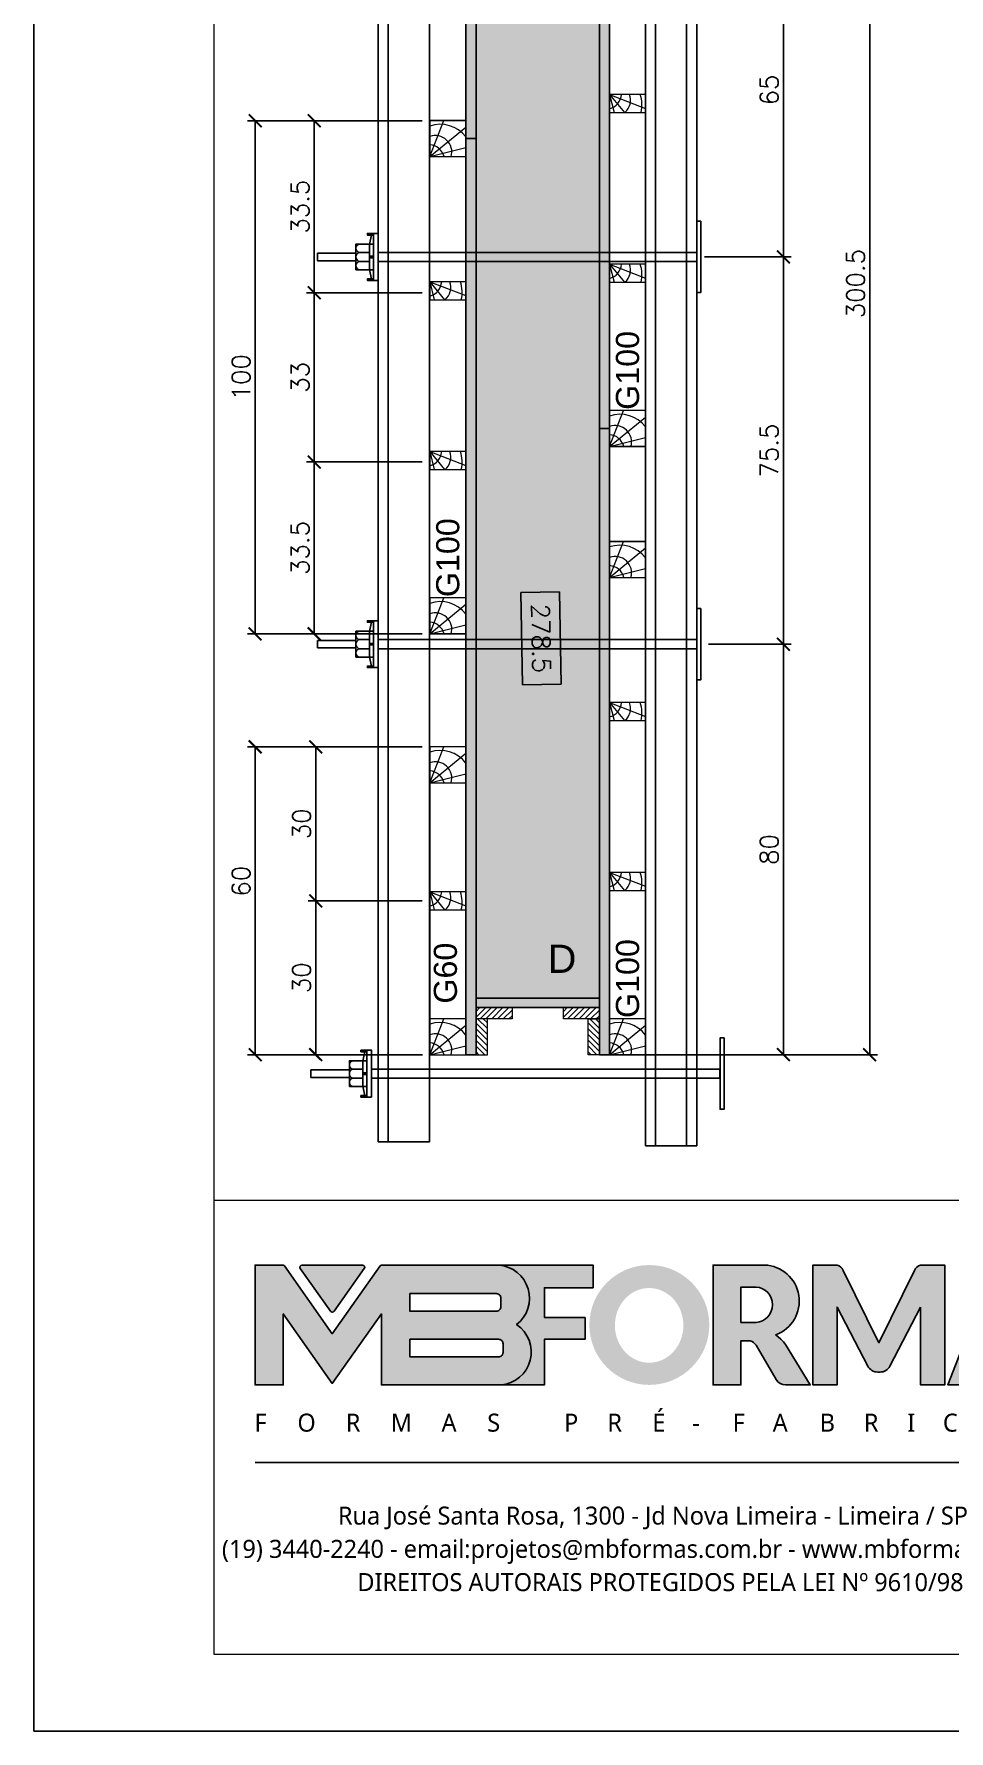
# Model space of a CAD drawing. Extents: x -23436 to 4767, y -3862 to 10024.
# Drawn here: x -19091 to -18735, y 1782 to 2444 of the extents above; entities that cross this region are included whole.
import ezdxf
from ezdxf.enums import TextEntityAlignment as Align

# ---------------------------------------------------------------- set-up
doc = ezdxf.new("R2010")
doc.units = 0
doc.header["$PDMODE"] = 2
doc.header["$PDSIZE"] = 10
doc.linetypes.add('CABLIN', pattern=[0.35, 0.25, -0.1])
doc.linetypes.add('HIDDEN', pattern=[9.525, 6.35, -3.175])
doc.layers.get('0').update_dxf_attribs({"lineweight": 13})
doc.layers.get('Defpoints').update_dxf_attribs({"lineweight": 13})
for name, color, linetype in [('Barra de Ancoragem', 20, 'Continuous'), ('CHAPA', 1, 'Continuous'), ('Concreto', 250, 'HIDDEN'), ('Cota', 4, 'Continuous'), ('Cota Seção (2x)', 4, 'Continuous'), ('Hachura', 252, 'CABLIN'), ('MB Logo', 254, 'Continuous'), ('MEIO_PONT', 93, 'Continuous'), ('Painéis', 30, 'Continuous'), ('Perfil Metálico', 224, 'Continuous'), ('TEXTO_GERAL', 7, 'Continuous')]:
    doc.layers.add(name, color=color, linetype=linetype)
for name, color, linetype, lineweight in [('FOLHA MB', 7, 'Continuous', 13), ('Madeira', 100, 'Continuous', 13), ('sarrafo', 93, 'Continuous', 13), ('Texto Seção', 7, 'Continuous', 15)]:
    doc.layers.add(name, color=color, linetype=linetype, lineweight=lineweight)
doc.layers.add('Laje_Perimetro', color=7, linetype='Continuous', plot=False)
doc.styles.add('ARIAL', font='arial.ttf', dxfattribs={"oblique": 15, "height": 25})
doc.styles.add('MtXpl_Lucida_Sans_Un', font='l_10646.ttf')
doc.styles.add('ROMANS', font='romans.shx')
doc.styles.add('SANSSERIF', font='sas_____.pfb')
doc.dimstyles.new('COTA SECAO', dxfattribs={"dimtxt": 7, "dimasz": 5, "dimexe": 3, "dimexo": 3, "dimgap": 2, "dimtad": 3, "dimdec": 1, "dimlfac": 0.5, "dimzin": 12, "dimdsep": 46, "dimtxsty": 'ROMANS', "dimblk": 'ARCHTICK', "dimcen": 0, "dimclrd": 4, "dimclre": 4, "dimclrt": 1, "dimadec": 1, "dimazin": 3, "dimtfac": 1, "dimtdec": 1, "dimtmove": 0, "dimatfit": 3, "dimldrblk": 'OBLIQUE', "dimfxl": 0, "dimtolj": 1, "dimtzin": 12, "dimarcsym": 0})
doc.dimstyles.new('SECÇÃO 2', dxfattribs={"dimtxt": 7, "dimasz": 6, "dimexe": 0.18, "dimexo": 2, "dimgap": -4, "dimtad": 3, "dimdec": 1, "dimlfac": 0.5, "dimzin": 12, "dimdsep": 46, "dimtxsty": 'ROMANS', "dimblk": 'ARCHTICK', "dimcen": 0.09, "dimse1": 1, "dimse2": 1, "dimsd1": 1, "dimsd2": 1, "dimclrd": 180, "dimclre": 5, "dimclrt": 1, "dimadec": 0, "dimazin": 3, "dimtfac": 1, "dimtdec": 1, "dimtofl": 0, "dimtmove": 0, "dimatfit": 3, "dimldrblk": 'ARCHTICK', "dimfxl": 0, "dimtolj": 1, "dimtzin": 0, "dimarcsym": 0})

# ---------------------------------------------------------------- blocks, each defined once
blk = doc.blocks.new('MB-NOVO')
at = {"layer": 'MB Logo', "linetype": 'Continuous'}
h = blk.add_hatch(color=256, dxfattribs=at)
h.dxf.hatch_style = 1
h.set_gradient(color1=(242, 132, 69), color2=(247, 180, 141), rotation=90, tint=1)
h.paths.add_polyline_path([(-18529.58, 10980.84), (-18475.71, 10980.84, 0.706757), (-18468.67, 11008.01, 0.681802), (-18476.71, 11034.89), (-18529.36, 11034.89, 0.243712), (-18530.18, 11034.46), (-18551.72, 11003.93), (-18573.27, 11034.46, 0.243712), (-18574.09, 11034.89), (-18586.52, 11034.89), (-18586.52, 10980.84), (-18573.87, 10980.84), (-18573.87, 11012.87), (-18551.72, 10981.49), (-18529.58, 11012.87)])
h.paths.add_polyline_path([(-18516.75, 11014.08), (-18516.75, 11021.99), (-18477.79, 11021.99, -0.414214), (-18475.79, 11019.99), (-18475.79, 11016.08, -0.414214), (-18477.79, 11014.08)], flags=16)
h.paths.add_polyline_path([(-18516.75, 11001.39), (-18476.79, 11001.39, -0.414214), (-18474.79, 10999.39), (-18474.79, 10995.48, -0.414214), (-18476.79, 10993.48), (-18516.75, 10993.48)], flags=16)
at = {"layer": 'MB Logo', "true_color": 0x262626}
h = blk.add_hatch(color=250, dxfattribs=at)
h.dxf.hatch_style = 1
h.paths.add_polyline_path([(-18537.31, 11033.31, 0.60809), (-18538.12, 11034.89), (-18565.32, 11034.89, 0.60809), (-18566.14, 11033.31), (-18552.54, 11014.04, 0.518202), (-18550.91, 11014.04)])
h = blk.add_hatch(color=250, dxfattribs=at)
h.dxf.hatch_style = 1
h.paths.add_polyline_path([(-18456.17, 11011.29), (-18456.17, 11024.65), (-18434.21, 11024.65), (-18434.21, 11034.89), (-18476.71, 11034.89, -0.681802), (-18468.67, 11008.01, -0.706757), (-18475.71, 10980.84), (-18456.17, 10980.84), (-18456.17, 11001.45), (-18437.83, 11001.45), (-18437.83, 11011.29)])
h = blk.add_hatch(color=250, dxfattribs=at)
h.dxf.hatch_style = 1
h.paths.add_polyline_path([(-18435.91, 11007.86, 1), (-18381.87, 11007.86, 1)])
edge = h.paths.add_edge_path(flags=16)
edge.add_ellipse((-18408.97, 11007.68), major_axis=(0, 16.84), ratio=0.916255, start_angle=0, end_angle=360)
h = blk.add_hatch(color=250, dxfattribs=at)
h.dxf.hatch_style = 1
h.paths.add_polyline_path([(-18356.97, 11034.89), (-18380.17, 11034.89), (-18380.17, 10980.84), (-18367.64, 10980.84), (-18367.64, 11000.71), (-18363.41, 11000.71, -0.195765), (-18360.9, 10998.88), (-18351.79, 10983.24, 0.261385), (-18347.52, 10980.84), (-18336.38, 10980.84), (-18347.47, 10999, 0.082429), (-18349.61, 11001.48), (-18351.9, 11003.39, 0.81838)])
h.paths.add_polyline_path([(-18360.76, 11009), (-18367.64, 11009), (-18367.64, 11024.98), (-18360.76, 11024.98, -0.92578)], flags=16)
h = blk.add_hatch(color=250, dxfattribs=at)
h.dxf.hatch_style = 1
h.paths.add_polyline_path([(-18286.65, 11015.9), (-18286.65, 10980.84), (-18275.77, 10980.84), (-18275.77, 11034.89), (-18286.65, 11034.89, 0.216647), (-18289.44, 11032.44), (-18305.46, 10999.84), (-18321.61, 11032.7, 0.199908), (-18324.27, 11034.89), (-18335.15, 11034.89), (-18335.15, 10980.84), (-18324.27, 10980.84), (-18324.27, 11015.9), (-18310.42, 10989.3, 0.279644), (-18305.98, 10986.61, 0.340986), (-18300.5, 10989.3)])
h = blk.add_hatch(color=250, dxfattribs=at)
h.dxf.hatch_style = 1
h.paths.add_polyline_path([(-18274.36, 10980.84), (-18264.98, 10980.84, 0.322517), (-18260.24, 10984.26), (-18257.32, 10993), (-18237.21, 10993), (-18234.29, 10984.26, 0.322517), (-18229.55, 10980.84), (-18220.26, 10980.84), (-18241.25, 11034.89), (-18253.37, 11034.89)])
h.paths.add_polyline_path([(-18254.42, 11001.64), (-18247.26, 11023.04), (-18240.11, 11001.64)], flags=16)
h = blk.add_hatch(color=250, dxfattribs=at)
h.dxf.hatch_style = 1
h.paths.add_polyline_path([(-18206.02, 11024.02, -0.247671), (-18196.88, 11024.32), (-18193.53, 11022.53, 0.40799), (-18188.16, 11024.11), (-18185.37, 11029.08, 0.392837), (-18216.16, 11028.69, 0.467779), (-18213.26, 11006.32, 0.077523), (-18201.17, 11002.12, -0.214206), (-18196.11, 10997.94, -0.284295), (-18198.17, 10991.44, -0.26924), (-18208.78, 10991.57), (-18212.21, 10993.65, 0.407727), (-18219.02, 10992.06), (-18221.79, 10987.71, 0.296878), (-18193.23, 10983.12, 0.272251), (-18184.86, 10995.28), (-18184.65, 10997.88, 0.348906), (-18193.71, 11011.21), (-18200.42, 11013.47, -0.045018), (-18205.76, 11015.68, -0.618284)])
at = {"layer": 'MB Logo', "linetype": 'Continuous'}
blk.add_line((-18586.52, 10945.86), (-18184.78, 10945.86), dxfattribs=at)
at = {"layer": 'MB Logo', "color": 23, "linetype": 'Continuous', "true_color": 0xf28445}
for points in [[(-18573.27, 11034.46, 0.243712), (-18574.09, 11034.89), (-18586.52, 11034.89), (-18586.52, 10980.84), (-18573.87, 10980.84), (-18573.87, 11012.87), (-18551.72, 10981.49), (-18529.58, 11012.87), (-18529.58, 10980.84), (-18475.71, 10980.84, 0.706757), (-18468.67, 11008.01, 0.681802), (-18476.71, 11034.89), (-18529.36, 11034.89, 0.243712), (-18530.18, 11034.46), (-18551.72, 11003.93)], [(-18516.75, 11021.99), (-18477.79, 11021.99, -0.414214), (-18475.79, 11019.99), (-18475.79, 11016.08, -0.414214), (-18477.79, 11014.08), (-18516.75, 11014.08)], [(-18516.75, 11001.39), (-18476.79, 11001.39, -0.414214), (-18474.79, 10999.39), (-18474.79, 10995.48, -0.414214), (-18476.79, 10993.48), (-18516.75, 10993.48)]]:
    blk.add_lwpolyline(points, format="xyb", close=True, dxfattribs=at)
at = {"layer": 'MB Logo', "color": 250, "true_color": 0x262626}
for points in [[(-18537.31, 11033.31, 0.60809), (-18538.12, 11034.89), (-18565.32, 11034.89, 0.60809), (-18566.14, 11033.31), (-18552.54, 11014.04, 0.518202), (-18550.91, 11014.04)], [(-18437.83, 11011.29), (-18456.17, 11011.29), (-18456.17, 11024.65), (-18434.21, 11024.65), (-18434.21, 11034.89), (-18476.71, 11034.89, -0.681802), (-18468.67, 11008.01, -0.706757), (-18475.71, 10980.84), (-18456.17, 10980.84), (-18456.17, 11001.45), (-18437.83, 11001.45)], [(-18347.52, 10980.84), (-18336.38, 10980.84), (-18347.47, 10999, 0.082429), (-18349.61, 11001.48), (-18351.9, 11003.39, 0.81838), (-18356.97, 11034.89), (-18380.17, 11034.89), (-18380.17, 10980.84), (-18367.64, 10980.84), (-18367.64, 11000.71), (-18363.41, 11000.71, -0.209789), (-18360.79, 10998.69), (-18351.79, 10983.24, 0.261385)], [(-18286.65, 11015.9), (-18286.65, 10980.84), (-18275.77, 10980.84), (-18275.77, 11034.89), (-18286.65, 11034.89, 0.216647), (-18289.44, 11032.44), (-18305.46, 10999.84), (-18321.48, 11032.44, 0.216647), (-18324.27, 11034.89), (-18335.15, 11034.89), (-18335.15, 10980.84), (-18324.27, 10980.84), (-18324.27, 11015.9), (-18310.42, 10989.3, 0.279644), (-18305.98, 10986.61), (-18304.93, 10986.61, 0.279644), (-18300.5, 10989.3)], [(-18264.98, 10980.84, 0.322517), (-18260.24, 10984.26), (-18257.32, 10993), (-18237.21, 10993), (-18234.29, 10984.26, 0.322517), (-18229.55, 10980.84), (-18220.26, 10980.84), (-18241.25, 11034.89), (-18253.37, 11034.89), (-18274.36, 10980.84)], [(-18206.24, 11015.94, -0.549626), (-18206.37, 11023.82, -0.258723), (-18196.88, 11024.32), (-18193.53, 11022.53, 0.40799), (-18188.16, 11024.11), (-18185.37, 11029.08, 0.392837), (-18216.16, 11028.69, 0.467779), (-18213.26, 11006.32, 0.077523), (-18201.17, 11002.12, -0.203897), (-18196.26, 10998.22), (-18196.08, 10997.79, -0.267611), (-18197.99, 10991.6), (-18198.45, 10991.29, -0.261145), (-18208.78, 10991.57), (-18212.21, 10993.65, 0.407727), (-18219.02, 10992.06), (-18221.79, 10987.71, 0.296878), (-18193.23, 10983.12, 0.265963), (-18184.89, 10994.94), (-18184.67, 10997.65, 0.340466), (-18193.12, 11011.01), (-18200.42, 11013.47, -0.049298)], [(-18367.64, 11009), (-18360.76, 11009, 0.92578), (-18360.76, 11024.98), (-18367.64, 11024.98)]]:
    blk.add_lwpolyline(points, format="xyb", close=True, dxfattribs=at)
blk.add_lwpolyline([(-18247.26, 11023.04), (-18254.42, 11001.64), (-18240.11, 11001.64)], close=True, dxfattribs=at)
at = {"layer": 'MB Logo', "color": 250, "true_color": 0x262626, "style": 'MtXpl_Lucida_Sans_Un'}
for s, height, p in [('F', 8.12, (-18586.78, 10959.76)), ('O', 8.12, (-18567.45, 10959.76)), ('R', 8.12, (-18545.63, 10959.76)), ('M', 8.12, (-18525.4, 10959.76)), ('A', 8.12, (-18502.51, 10959.76)), ('S', 8.12, (-18481.92, 10959.76)), ('P', 8.12, (-18447.27, 10959.76)), ('R', 8.12, (-18427.76, 10959.76)), ('É', 8.12, (-18407.52, 10959.76)), ('F', 8.12, (-18371.38, 10959.76)), ('A', 8.12, (-18353.29, 10959.76)), ('B', 8.12, (-18332.1, 10959.76)), ('R', 8.12, (-18312.21, 10959.76)), ('I', 8.12, (-18292.68, 10959.76)), ('C', 8.12, (-18276.61, 10959.76)), ('A', 8.12, (-18256.26, 10959.76)), ('D', 8.12, (-18235.54, 10959.76)), ('A', 8.12, (-18214.57, 10959.76)), ('S', 8.12, (-18193.6, 10959.76)), ('-', 8.12, (-18389.56, 10959.76)), ('DIREITOS AUTORAIS PROTEGIDOS PELA LEI Nº 9610/98', 8.1225, (-18540.43, 10887.84))]:
    blk.add_text(s, height=height, dxfattribs=at).set_placement(p)
at = {"layer": 'MB Logo', "style": 'MtXpl_Lucida_Sans_Un'}
for s, p in [('Rua José Santa Rosa, 1300 - Jd Nova Limeira - Limeira / SP', (-18549.2, 10917.84)), ('(19) 3440-2240 - email:projetos@mbformas.com.br - www.mbformas.com.br', (-18601.47, 10902.84))]:
    blk.add_text(s, height=8.1225, dxfattribs=at).set_placement(p)
blk = doc.blocks.new('A$C169d8357')
at = {"layer": 'FOLHA MB', "color": 1}
blk.add_line((1109.82, 356.72), (70, 356.72), dxfattribs=at)
for points in [[(0, 1199.94), (0, 149.94), (1485.02, 149.94), (1485.02, 1199.94)], [(70, 1169.94), (70, 179.94), (1455.02, 179.94), (1455.02, 1169.94)]]:
    blk.add_lwpolyline(points, close=True, dxfattribs=at)
at = {"layer": 'MB Logo', "xscale": 0.8642040370897565, "yscale": 0.8642040370897565, "zscale": 0.8642040370897565}
blk.add_blockref('MB-NOVO', (16148.65, -9204.85), dxfattribs=at)
blk = doc.blocks.new('ERTYERTYUYTURTYUTRYU')
at = {"layer": 'Barra de Ancoragem'}
for p, q in [((8963.33, 10873.8), (8963.33, 10855.54)), ((8964.88, 10869.68), (8964.1, 10873.21)), ((8964.88, 10859.66), (8964.1, 10856.13)), ((8985.14, 10863.2), (8985.14, 10866.14))]:
    blk.add_line(p, q, dxfattribs=at)
at = {"layer": 'Barra de Ancoragem', "flags": 128}
for points in [[(8961.54, 10855.54), (8961.54, 10873.8), (8963.33, 10873.8), (8963.33, 10855.54)], [(8963.33, 10873.8), (8965.7, 10873.8), (8965.7, 10873.21), (8963.33, 10873.21)], [(8963.33, 10869.68), (8964.88, 10869.68), (8964.88, 10859.66), (8963.33, 10859.66)], [(8963.33, 10856.13), (8965.7, 10856.13), (8965.7, 10855.54), (8963.33, 10855.54)]]:
    blk.add_lwpolyline(points, close=True, dxfattribs=at)
for points in [[(8964.88, 10859.66), (8970.14, 10859.66), (8970.14, 10869.68), (8964.88, 10869.68)], [(8964.88, 10864.37), (8963.33, 10864.37), (8963.33, 10864.96), (8964.88, 10864.96), (8964.88, 10864.37), (8964.88, 10864.96)], [(8985.14, 10863.2), (8970.14, 10863.2), (8970.14, 10866.14), (8985.14, 10866.14)]]:
    blk.add_lwpolyline(points, dxfattribs=at)
for points in [[(8964.88, 10866.44), (8968.96, 10866.44, 0.729796), (8968.96, 10869.68, 0.729796)], [(8964.88, 10862.9), (8968.96, 10862.9, 0.666667), (8968.96, 10866.44, 0.666667)]]:
    blk.add_lwpolyline(points, format="xyb", dxfattribs=at)
at = {"layer": 'Barra de Ancoragem'}
blk.add_arc((8968.44, 10861.28), 1.7, 287.75636, 72.24364, dxfattribs=at)
blk = doc.blocks.new('*D4109')
at = {"layer": 'Cota Seção (2x)', "color": 180, "lineweight": -2, "transparency": 16777216}
for p, q in [((-18886.76, 2226.22), (-18901.76, 2225.96)), ((-18901.76, 2225.96), (-18901.13, 2189.97)), ((-18886.14, 2190.23), (-18886.76, 2226.22)), ((-18901.13, 2189.97), (-18886.14, 2190.23))]:
    blk.add_line(p, q, dxfattribs=at)
at = {"layer": 'Defpoints', "color": 0, "transparency": 16777216}
for p in [(-18912.72, 2624.1), (-18871.25, 2624.82), (-18871.25, 2067.8)]:
    blk.add_point(p, dxfattribs=at)
at = {"layer": 'Cota Seção (2x)', "color": 1, "transparency": 16777216, "insert": (-18893.95, 2208.09), "char_height": 7, "attachment_point": 5, "rotation": 271.00154, "style": 'ROMANS'}
blk.add_mtext('\\A1;278.5', dxfattribs=at)
blk = doc.blocks.new('_ArchTick')
at = {"color": 0, "linetype": 'ByBlock', "const_width": 0.15}
blk.add_lwpolyline([(-0.5, -0.5), (0.5, 0.5)], dxfattribs=at)
blk = doc.blocks.new('*D4111')
at = {"layer": 'Cota', "color": 4, "lineweight": -2, "transparency": 16777216}
for p, q in [((-18864.25, 2646.82), (-18762.97, 2646.82)), ((-18765.97, 2045.8), (-18765.97, 2646.82)), ((-18864.25, 2045.8), (-18762.97, 2045.8))]:
    blk.add_line(p, q, dxfattribs=at)
at = {"layer": 'Defpoints', "color": 0, "transparency": 16777216}
for p in [(-18867.25, 2646.82), (-18765.97, 2646.82), (-18867.25, 2045.8)]:
    blk.add_point(p, dxfattribs=at)
at = {"layer": 'Cota', "color": 4, "lineweight": -2, "transparency": 16777216, "xscale": 5, "yscale": 5, "zscale": 5}
for p, rotation in [((-18765.97, 2646.82), 90), ((-18765.97, 2045.8), 270)]:
    blk.add_blockref('_ArchTick', p, dxfattribs=dict(at, rotation=rotation))
at = {"layer": 'Cota', "color": 1, "transparency": 16777216, "insert": (-18771.47, 2346.31), "char_height": 7, "attachment_point": 5, "rotation": 90, "style": 'ROMANS'}
blk.add_mtext('\\A1;300.5', dxfattribs=at)
blk = doc.blocks.new('_OBLIQUE')
at = {"color": 0, "linetype": 'ByBlock', "lineweight": -2}
for p, q in [((0, 0), (-1, 0)), ((-0.5, -0.5), (0.5, 0.5))]:
    blk.add_line(p, q, dxfattribs=at)
blk = doc.blocks.new('PONTALETE')
at = {"layer": 'Madeira'}
for q in [(2.71, 7), (7, 5.76), (7, 1.74)]:
    blk.add_line((0, 0), q, dxfattribs=at)
blk.add_lwpolyline([(0, 0), (7, 0), (7, 7), (0, 7)], close=True, dxfattribs=at)
for centre, radius, start, end in [((2.04, 0.06), 6.23, 37.2818, 109.0913), ((1.09, 0.9), 3.19, 343.603, 109.9847), ((-0.21, -0.78), 3.09, 14.6322, 86.0383)]:
    blk.add_arc(centre, radius, start, end, dxfattribs=at)
blk = doc.blocks.new('MEIO PONTALETE')
at = {"layer": 'Madeira'}
for q in [(2.71, 7), (3.5, 2.88), (3.5, 0.87)]:
    blk.add_line((0, 0), q, dxfattribs=at)
blk.add_lwpolyline([(0, 0), (3.5, 0), (3.5, 7), (0, 7)], close=True, dxfattribs=at)
for centre, radius, start, end in [((2.04, 0.06), 6.23, 76.4499, 109.0913), ((1.09, 0.9), 3.19, 40.9063, 109.9847), ((-0.21, -0.78), 3.09, 14.6322, 86.0383)]:
    blk.add_arc(centre, radius, start, end, dxfattribs=at)
blk = doc.blocks.new('*D4112')
at = {"layer": 'Cota', "color": 4, "lineweight": -2, "transparency": 16777216}
for p, q in [((-18940.25, 2165.8), (-19008.26, 2165.8)), ((-19005.26, 2165.8), (-19005.26, 2045.8)), ((-18940.25, 2045.8), (-19008.26, 2045.8))]:
    blk.add_line(p, q, dxfattribs=at)
at = {"layer": 'Defpoints', "color": 0, "transparency": 16777216}
for p in [(-18937.25, 2165.8), (-19005.26, 2045.8), (-18937.25, 2045.8)]:
    blk.add_point(p, dxfattribs=at)
at = {"layer": 'Cota', "color": 4, "lineweight": -2, "transparency": 16777216, "xscale": 5, "yscale": 5, "zscale": 5}
for p, rotation in [((-19005.26, 2165.8), 90), ((-19005.26, 2045.8), 270)]:
    blk.add_blockref('_ArchTick', p, dxfattribs=dict(at, rotation=rotation))
at = {"layer": 'Cota', "color": 1, "transparency": 16777216, "insert": (-19010.76, 2113.45), "char_height": 7, "attachment_point": 5, "rotation": 90, "style": 'ROMANS'}
blk.add_mtext('\\A1;60', dxfattribs=at)
blk = doc.blocks.new('*D4113')
at = {"layer": 'Cota', "color": 4, "lineweight": -2, "transparency": 16777216}
for p, q in [((-18940.25, 2165.8), (-18984.68, 2165.8)), ((-18981.68, 2165.8), (-18981.68, 2105.8)), ((-18940.25, 2105.8), (-18984.68, 2105.8))]:
    blk.add_line(p, q, dxfattribs=at)
at = {"layer": 'Defpoints', "color": 0, "transparency": 16777216}
for p in [(-18937.25, 2165.8), (-18981.68, 2105.8), (-18937.25, 2105.8)]:
    blk.add_point(p, dxfattribs=at)
at = {"layer": 'Cota', "color": 4, "lineweight": -2, "transparency": 16777216, "xscale": 5, "yscale": 5, "zscale": 5}
for p, rotation in [((-18981.68, 2165.8), 90), ((-18981.68, 2105.8), 270)]:
    blk.add_blockref('_ArchTick', p, dxfattribs=dict(at, rotation=rotation))
at = {"layer": 'Cota', "color": 1, "transparency": 16777216, "insert": (-18987.18, 2135.8), "char_height": 7, "attachment_point": 5, "rotation": 90, "style": 'ROMANS'}
blk.add_mtext('\\A1;30', dxfattribs=at)
blk = doc.blocks.new('*D4114')
at = {"layer": 'Cota', "color": 4, "lineweight": -2, "transparency": 16777216}
for p, q in [((-18940.25, 2105.8), (-18984.68, 2105.8)), ((-18981.68, 2045.83), (-18981.68, 2105.8)), ((-18940.13, 2045.83), (-18984.68, 2045.83))]:
    blk.add_line(p, q, dxfattribs=at)
at = {"layer": 'Defpoints', "color": 0, "transparency": 16777216}
for p in [(-18981.68, 2105.8), (-18937.25, 2105.8), (-18937.13, 2045.83)]:
    blk.add_point(p, dxfattribs=at)
at = {"layer": 'Cota', "color": 4, "lineweight": -2, "transparency": 16777216, "xscale": 5, "yscale": 5, "zscale": 5}
for p, rotation in [((-18981.68, 2105.8), 90), ((-18981.68, 2045.83), 270)]:
    blk.add_blockref('_ArchTick', p, dxfattribs=dict(at, rotation=rotation))
at = {"layer": 'Cota', "color": 1, "transparency": 16777216, "insert": (-18987.18, 2075.82), "char_height": 7, "attachment_point": 5, "rotation": 90, "style": 'ROMANS'}
blk.add_mtext('\\A1;30', dxfattribs=at)
blk = doc.blocks.new('*D4693')
at = {"layer": 'Cota Seção (2x)', "color": 4, "lineweight": -2, "transparency": 16777216}
for p, q in [((-18940.26, 2276.82), (-18985.27, 2276.82)), ((-18982.27, 2209.82), (-18982.27, 2276.82)), ((-18940.29, 2209.82), (-18985.27, 2209.82))]:
    blk.add_line(p, q, dxfattribs=at)
at = {"layer": 'Defpoints', "color": 0, "transparency": 16777216}
for p in [(-18982.27, 2276.82), (-18937.26, 2276.82), (-18937.29, 2209.82)]:
    blk.add_point(p, dxfattribs=at)
at = {"layer": 'Cota Seção (2x)', "color": 4, "lineweight": -2, "transparency": 16777216, "xscale": 5, "yscale": 5, "zscale": 5}
for p, rotation in [((-18982.27, 2276.82), 90), ((-18982.27, 2209.82), 270)]:
    blk.add_blockref('_ArchTick', p, dxfattribs=dict(at, rotation=rotation))
at = {"layer": 'Cota Seção (2x)', "color": 1, "transparency": 16777216, "insert": (-18987.77, 2243.32), "char_height": 7, "attachment_point": 5, "rotation": 90, "style": 'ROMANS'}
blk.add_mtext('\\A1;33.5', dxfattribs=at)
blk = doc.blocks.new('*D4694')
at = {"layer": 'Cota Seção (2x)', "color": 4, "lineweight": -2, "transparency": 16777216}
for p, q in [((-18940.29, 2409.82), (-18985.27, 2409.82)), ((-18982.27, 2409.82), (-18982.27, 2342.78)), ((-18940.28, 2342.78), (-18985.27, 2342.78))]:
    blk.add_line(p, q, dxfattribs=at)
at = {"layer": 'Defpoints', "color": 0, "transparency": 16777216}
for p in [(-18937.29, 2409.82), (-18982.27, 2342.78), (-18937.28, 2342.78)]:
    blk.add_point(p, dxfattribs=at)
at = {"layer": 'Cota Seção (2x)', "color": 4, "lineweight": -2, "transparency": 16777216, "xscale": 5, "yscale": 5, "zscale": 5}
for p, rotation in [((-18982.27, 2409.82), 90), ((-18982.27, 2342.78), 270)]:
    blk.add_blockref('_ArchTick', p, dxfattribs=dict(at, rotation=rotation))
at = {"layer": 'Cota Seção (2x)', "color": 1, "transparency": 16777216, "insert": (-18987.77, 2376.3), "char_height": 7, "attachment_point": 5, "rotation": 90, "style": 'ROMANS'}
blk.add_mtext('\\A1;33.5', dxfattribs=at)
blk = doc.blocks.new('*D4695')
at = {"layer": 'Cota Seção (2x)', "color": 4, "lineweight": -2, "transparency": 16777216}
for p, q in [((-18940.28, 2342.78), (-18985.27, 2342.78)), ((-18982.27, 2276.82), (-18982.27, 2342.78)), ((-18940.29, 2276.82), (-18985.27, 2276.82))]:
    blk.add_line(p, q, dxfattribs=at)
at = {"layer": 'Defpoints', "color": 0, "transparency": 16777216}
for p in [(-18982.27, 2342.78), (-18937.28, 2342.78), (-18937.29, 2276.82)]:
    blk.add_point(p, dxfattribs=at)
at = {"layer": 'Cota Seção (2x)', "color": 4, "lineweight": -2, "transparency": 16777216, "xscale": 5, "yscale": 5, "zscale": 5}
for p, rotation in [((-18982.27, 2342.78), 90), ((-18982.27, 2276.82), 270)]:
    blk.add_blockref('_ArchTick', p, dxfattribs=dict(at, rotation=rotation))
at = {"layer": 'Cota Seção (2x)', "color": 1, "transparency": 16777216, "insert": (-18987.77, 2309.8), "char_height": 7, "attachment_point": 5, "rotation": 90, "style": 'ROMANS'}
blk.add_mtext('\\A1;33', dxfattribs=at)
blk = doc.blocks.new('*D4696')
at = {"layer": 'Cota Seção (2x)', "color": 4, "lineweight": -2, "transparency": 16777216}
for p, q in [((-18940.25, 2409.82), (-19008.26, 2409.82)), ((-19005.26, 2209.82), (-19005.26, 2409.82)), ((-18940.29, 2209.82), (-19008.26, 2209.82))]:
    blk.add_line(p, q, dxfattribs=at)
at = {"layer": 'Defpoints', "color": 0, "transparency": 16777216}
for p in [(-19005.26, 2409.82), (-18937.25, 2409.82), (-18937.29, 2209.82)]:
    blk.add_point(p, dxfattribs=at)
at = {"layer": 'Cota Seção (2x)', "color": 4, "lineweight": -2, "transparency": 16777216, "xscale": 5, "yscale": 5, "zscale": 5}
for p, rotation in [((-19005.26, 2409.82), 90), ((-19005.26, 2209.82), 270)]:
    blk.add_blockref('_ArchTick', p, dxfattribs=dict(at, rotation=rotation))
at = {"layer": 'Cota Seção (2x)', "color": 1, "transparency": 16777216, "insert": (-19010.76, 2309.82), "char_height": 7, "attachment_point": 5, "rotation": 90, "style": 'ROMANS'}
blk.add_mtext('\\A1;100', dxfattribs=at)
blk = doc.blocks.new('*D4698')
at = {"layer": 'Cota Seção (2x)', "color": 4, "lineweight": -2, "transparency": 16777216}
for p, q in [((-18828.69, 2205.83), (-18796.57, 2205.83)), ((-18799.57, 2045.83), (-18799.57, 2205.83)), ((-18796.24, 2045.83), (-18802.57, 2045.83))]:
    blk.add_line(p, q, dxfattribs=at)
at = {"layer": 'Defpoints', "color": 0, "transparency": 16777216}
for p in [(-18831.69, 2205.83), (-18799.57, 2205.83), (-18793.24, 2045.83)]:
    blk.add_point(p, dxfattribs=at)
at = {"layer": 'Cota Seção (2x)', "color": 4, "lineweight": -2, "transparency": 16777216, "xscale": 5, "yscale": 5, "zscale": 5}
for p, rotation in [((-18799.57, 2205.83), 90), ((-18799.57, 2045.83), 270)]:
    blk.add_blockref('_ArchTick', p, dxfattribs=dict(at, rotation=rotation))
at = {"layer": 'Cota Seção (2x)', "color": 1, "transparency": 16777216, "insert": (-18805.07, 2125.83), "char_height": 7, "attachment_point": 5, "rotation": 90, "style": 'ROMANS'}
blk.add_mtext('\\A1;80', dxfattribs=at)
blk = doc.blocks.new('*D4699')
at = {"layer": 'Cota Seção (2x)', "color": 4, "lineweight": -2, "transparency": 16777216}
for p, q in [((-18807.06, 2486.82), (-18796.57, 2486.82)), ((-18799.57, 2486.82), (-18799.57, 2356.72)), ((-18830.31, 2356.72), (-18796.57, 2356.72))]:
    blk.add_line(p, q, dxfattribs=at)
at = {"layer": 'Defpoints', "color": 0, "transparency": 16777216}
for p in [(-18810.06, 2486.82), (-18833.31, 2356.72), (-18799.57, 2356.72)]:
    blk.add_point(p, dxfattribs=at)
at = {"layer": 'Cota Seção (2x)', "color": 4, "lineweight": -2, "transparency": 16777216, "xscale": 5, "yscale": 5, "zscale": 5}
for p, rotation in [((-18799.57, 2486.82), 90), ((-18799.57, 2356.72), 270)]:
    blk.add_blockref('_ArchTick', p, dxfattribs=dict(at, rotation=rotation))
at = {"layer": 'Cota Seção (2x)', "color": 1, "transparency": 16777216, "insert": (-18805.07, 2421.77), "char_height": 7, "attachment_point": 5, "rotation": 90, "style": 'ROMANS'}
blk.add_mtext('\\A1;65', dxfattribs=at)
blk = doc.blocks.new('*D4700')
at = {"layer": 'Cota Seção (2x)', "color": 4, "lineweight": -2, "transparency": 16777216}
for p, q in [((-18830.31, 2356.72), (-18796.57, 2356.72)), ((-18799.57, 2356.72), (-18799.57, 2205.82)), ((-18807.06, 2205.82), (-18796.57, 2205.82))]:
    blk.add_line(p, q, dxfattribs=at)
at = {"layer": 'Defpoints', "color": 0, "transparency": 16777216}
for p in [(-18833.31, 2356.72), (-18810.06, 2205.82), (-18799.57, 2205.82)]:
    blk.add_point(p, dxfattribs=at)
at = {"layer": 'Cota Seção (2x)', "color": 4, "lineweight": -2, "transparency": 16777216, "xscale": 5, "yscale": 5, "zscale": 5}
for p, rotation in [((-18799.57, 2356.72), 90), ((-18799.57, 2205.82), 270)]:
    blk.add_blockref('_ArchTick', p, dxfattribs=dict(at, rotation=rotation))
at = {"layer": 'Cota Seção (2x)', "color": 1, "transparency": 16777216, "insert": (-18805.07, 2281.27), "char_height": 7, "attachment_point": 5, "rotation": 90, "style": 'ROMANS'}
blk.add_mtext('\\A1;75.5', dxfattribs=at)

msp = doc.modelspace()

# ---------------------------------------------------------------- hatches: boundary and pattern name
at = {"layer": 'Concreto'}
h = msp.add_hatch(dxfattribs=at)
h.set_pattern_fill('AR-CONC', color=256, scale=0.1, angle=90)
h.set_pattern_definition([(140, (-8380.234, -5880.534), (1.593909, 18.218467), [1.905, -20.955]), (85, (-8380.234, -5880.534), (-19.105685, -3.524342), [1.524, -16.764058]), (190.45144, (-8380.101, -5879.015), (-17.511775, 14.694125), [1.619, -17.809024]), (136.1842, (-8385.314, -5880.534), (4.204233, 27.107904), [2.8575, -31.4325]), (186.63556, (-8384.963, -5878.275), (-24.74261, 23.740413), [2.4285, -26.71356]), (81.18415, (-8385.314, -5880.534), (-24.74261, 23.740413), [2.285997, -25.145973]), (111, (-8384.044, -5877.994), (10.22652, 15.161439), [1.905, -20.955]), (56, (-8384.044, -5877.994), (-18.418797, 6.180203), [1.524, -16.764]), (161.45145, (-8383.192, -5876.73), (-8.192277, 21.341642), [1.619, -17.808994]), (127.5, (-8380.234, -5880.5336), (-8.455504, 0.3088603), [0, -16.5608, 0, -17.018, 0, -16.8275]), (97.5, (-8380.234, -5880.534), (-10.0180575, 6.681966), [0, -9.7028, 0, -16.1798, 0, -6.4135]), (57.5, (-8380.234, -5886.198), (0.5728744, 13.5590595), [0, -6.35, 0, -19.812, 0, -26.289]), (47.5, (-8380.234, -5888.738), (-2.542649, 14.812918), [0, -8.255, 0, -13.1572, 0, -18.669])])
h.paths.add_polyline_path([(-18919.247, 2068.054), (-18919.247, 2624.886), (-18871.247, 2624.386), (-18871.247, 2067.554)])
at = {"layer": 'Hachura'}
h = msp.add_hatch(color=256, dxfattribs=at)
h.dxf.hatch_style = 1
h.paths.add_polyline_path([(-18919.247, 2045.804), (-18923.247, 2045.804), (-18923.247, 2646.824), (-18919.247, 2646.824)])
h = msp.add_hatch(color=256, dxfattribs=at)
h.dxf.hatch_style = 1
h.paths.add_polyline_path([(-18871.247, 2045.804), (-18867.247, 2045.804), (-18867.247, 2646.824), (-18871.247, 2646.824)])
h = msp.add_hatch(color=256, dxfattribs=at)
h.dxf.hatch_style = 1
h.paths.add_polyline_path([(-18919.247, 2067.804), (-18919.247, 2064.204), (-18871.247, 2064.204), (-18871.247, 2067.804)])
h = msp.add_hatch(dxfattribs=at)
h.set_pattern_fill('ANSI31', color=256, scale=0.5, angle=540, style=0)
h.set_pattern_definition([(225, (-28408.1987, -20865.204), (1.12253202, -1.12253202), [])])
h.paths.add_polyline_path([(-18919.247, 2064.204), (-18919.247, 2059.804), (-18905.247, 2059.804), (-18905.247, 2064.204)])
h = msp.add_hatch(dxfattribs=at)
h.set_pattern_fill('ANSI31', color=256, scale=0.5, angle=540, style=0)
h.set_pattern_definition([(225, (-28374.1987, -20865.204), (1.12253202, -1.12253202), [])])
h.paths.add_polyline_path([(-18885.247, 2064.204), (-18885.247, 2059.804), (-18871.247, 2059.804), (-18871.247, 2064.204)])
h = msp.add_hatch(dxfattribs=at)
h.set_pattern_fill('ANSI31', color=256, scale=0.5, angle=450, style=0)
h.set_pattern_definition([(135, (-41810.655, 11548.756), (-1.12253202, -1.12253202), [])])
h.paths.add_polyline_path([(-18919.247, 2059.804), (-18914.847, 2059.804), (-18914.847, 2045.804), (-18919.247, 2045.804)])
h = msp.add_hatch(dxfattribs=at)
h.set_pattern_fill('ANSI31', color=256, scale=0.5, angle=450, style=0)
h.set_pattern_definition([(135, (-41800.655, 11548.756), (-1.12253202, -1.12253202), [])])
h.paths.add_polyline_path([(-18871.247, 2059.804), (-18875.647, 2059.804), (-18875.647, 2045.804), (-18871.247, 2045.804)])

# ---------------------------------------------------------------- linework, layer by layer
for points in [[(-18853.247, 2282.813), (-18867.247, 2282.813), (-18867.247, 2482.813), (-18853.247, 2482.813)], [(-18923.247, 2209.824), (-18937.247, 2209.824), (-18937.247, 2409.824), (-18923.247, 2409.824)], [(-18853.247, 2045.804), (-18867.247, 2045.804), (-18867.247, 2245.804), (-18853.247, 2245.804)], [(-18923.247, 2165.804), (-18937.247, 2165.804), (-18937.247, 2045.804), (-18923.247, 2045.804)]]:
    msp.add_lwpolyline(points, close=True)
at = {"layer": 'Barra de Ancoragem', "flags": 128}
for points in [[(-18831.688, 2370.616), (-18831.688, 2342.879), (-18833.288, 2342.879), (-18833.288, 2370.616)], [(-18833.314, 2354.948), (-18957.432, 2354.948), (-18957.432, 2358.5), (-18833.314, 2358.5)], [(-18831.688, 2219.702), (-18831.688, 2191.966), (-18833.288, 2191.966), (-18833.288, 2219.702)], [(-18833.314, 2204.035), (-18957.432, 2204.035), (-18957.432, 2207.586), (-18833.314, 2207.586)], [(-18822.647, 2052.344), (-18822.647, 2024.607), (-18824.247, 2024.607), (-18824.247, 2052.344)], [(-18824.273, 2036.676), (-18959.962, 2036.676), (-18959.962, 2040.228), (-18824.273, 2040.228)]]:
    msp.add_lwpolyline(points, close=True, dxfattribs=at)
at = {"layer": 'CHAPA'}
for points in [[(-18919.247, 2045.804), (-18923.247, 2045.804), (-18923.247, 2646.824), (-18919.247, 2646.824)], [(-18871.247, 2045.804), (-18867.247, 2045.804), (-18867.247, 2646.824), (-18871.247, 2646.824)], [(-18919.247, 2067.804), (-18919.247, 2064.204), (-18871.247, 2064.204), (-18871.247, 2067.804)]]:
    msp.add_lwpolyline(points, close=True, dxfattribs=at)
at = {"layer": 'Laje_Perimetro'}
msp.add_lwpolyline([(-17606.377, 2832.259), (-19091.397, 2832.259), (-19091.397, 1782.259), (-17606.377, 1782.259)], close=True, dxfattribs=at)
at = {"layer": 'Painéis', "color": 32, "true_color": 0xcd6928}
for p, q in [((-18923.247, 2402.824), (-18919.247, 2402.824)), ((-18871.247, 2289.813), (-18867.247, 2289.813))]:
    msp.add_line(p, q, dxfattribs=at)
at = {"layer": 'Perfil Metálico'}
for p, q in [((-18957.432, 2676.881), (-18957.432, 2011.881)), ((-18953.432, 2011.881), (-18953.432, 2676.881)), ((-18937.432, 2676.881), (-18937.432, 2011.881)), ((-18853.314, 2675.282), (-18853.314, 2010.282)), ((-18849.314, 2010.282), (-18849.314, 2675.282)), ((-18837.314, 2010.282), (-18837.314, 2675.282)), ((-18833.314, 2675.282), (-18833.314, 2010.282)), ((-18957.432, 2011.881), (-18937.432, 2011.881)), ((-18853.314, 2010.282), (-18833.314, 2010.282))]:
    msp.add_line(p, q, dxfattribs=at)
at = {"layer": 'sarrafo'}
for points in [[(-18905.247, 2059.804), (-18919.247, 2059.804), (-18919.247, 2064.204), (-18905.247, 2064.204)], [(-18905.247, 2059.804), (-18919.247, 2059.804), (-18919.247, 2064.204), (-18905.247, 2064.204)], [(-18871.247, 2059.804), (-18885.247, 2059.804), (-18885.247, 2064.204), (-18871.247, 2064.204)], [(-18871.247, 2059.804), (-18885.247, 2059.804), (-18885.247, 2064.204), (-18871.247, 2064.204)], [(-18914.847, 2045.804), (-18914.847, 2059.804), (-18919.247, 2059.804), (-18919.247, 2045.804)], [(-18914.847, 2045.804), (-18914.847, 2059.804), (-18919.247, 2059.804), (-18919.247, 2045.804)], [(-18875.647, 2045.804), (-18875.647, 2059.804), (-18871.247, 2059.804), (-18871.247, 2045.804)], [(-18875.647, 2045.804), (-18875.647, 2059.804), (-18871.247, 2059.804), (-18871.247, 2045.804)]]:
    msp.add_lwpolyline(points, close=True, dxfattribs=at)

# ---------------------------------------------------------------- block references
at = {"xscale": -1}
for p in [(-9995.887, -8507.945), (-9995.887, -8658.858), (-9998.417, -8826.217)]:
    msp.add_blockref('ERTYERTYUYTURTYUTRYU', p, dxfattribs=at)
at = {"layer": 'Madeira', "xscale": 1.999999997962732, "yscale": 1.999999997962732, "zscale": 1.999999997962732, "rotation": 269.9999999999999}
for p in [(-18867.247, 2420.037), (-18867.247, 2353.879), (-18937.247, 2347.049), (-18937.247, 2280.891), (-18867.247, 2183.029), (-18867.247, 2116.871)]:
    msp.add_blockref('MEIO PONTALETE', p, dxfattribs=at)
at = {"layer": 'Madeira', "xscale": 2, "yscale": 2, "zscale": 2}
for p in [(-18937.247, 2395.824), (-18867.247, 2282.813), (-18867.247, 2231.804), (-18937.247, 2209.824), (-18867.247, 2045.804)]:
    msp.add_blockref('PONTALETE', p, dxfattribs=at)
at = {"layer": 'MB Logo'}
msp.add_blockref('A$C169d8357', (-19091.397, 1632.321), dxfattribs=at)
at = {"layer": 'MEIO_PONT', "xscale": 2, "yscale": 2, "zscale": 2}
for p in [(-18937.247, 2151.804), (-18937.247, 2045.804)]:
    msp.add_blockref('PONTALETE', p, dxfattribs=at)
at = {"layer": 'MEIO_PONT', "xscale": 1.999999997962732, "yscale": 1.999999997962732, "zscale": 1.999999997962732, "rotation": 270}
msp.add_blockref('MEIO PONTALETE', (-18937.247, 2109.304), dxfattribs=at)

# ---------------------------------------------------------------- texts
at = {"layer": 'Texto Seção', "color": 0, "linetype": 'Continuous', "style": 'SANSSERIF'}
for p in [(-18860.283, 2297.126), (-18930.283, 2224.138), (-18860.283, 2060.118)]:
    msp.add_text('G100', height=9, rotation=90, dxfattribs=at).set_placement(p, align=Align.MIDDLE_LEFT)
at = {"layer": 'TEXTO_GERAL', "color": 0, "linetype": 'Continuous', "style": 'SANSSERIF'}
msp.add_text('G60', height=9, rotation=90, dxfattribs=at).set_placement((-18931.2, 2065.728), align=Align.MIDDLE_LEFT)
at = {"layer": 'TEXTO_GERAL', "style": 'ARIAL'}
msp.add_text('D', height=11, dxfattribs=at).set_placement((-18885.733, 2083.214), align=Align.MIDDLE_CENTER)

# ---------------------------------------------------------------- dimensions: what is measured, and where the dimension line sits
at = {"layer": 'Cota'}
for base, p1, p2, picture, middle in [((-18765.969, 2646.824), (-18867.247, 2045.804), (-18867.247, 2646.824), '*D4111', (-18771.469, 2346.314)), ((-18981.684, 2105.804), (-18937.247, 2165.804), (-18937.247, 2105.804), '*D4113', (-18987.184, 2135.804)), ((-18981.684, 2105.804), (-18937.127, 2045.834), (-18937.247, 2105.804), '*D4114', (-18987.184, 2075.819))]:
    dim = msp.add_linear_dim(base=base, p1=p1, p2=p2, angle=90, dimstyle='COTA SECAO', dxfattribs=at)
    dim.commit()
    dim.dimension.update_dxf_attribs({"geometry": picture, "text_midpoint": middle})
dim = msp.add_linear_dim(base=(-19005.256, 2045.804), p1=(-18937.247, 2165.804), p2=(-18937.247, 2045.804), angle=90, dimstyle='COTA SECAO', dxfattribs=at)
dim.commit()
dim.dimension.update_dxf_attribs({"geometry": '*D4112', "text_midpoint": (-19005.256, 2113.449), "dimtype": 160})
at = {"layer": 'Cota Seção (2x)'}
dim = msp.add_linear_dim(base=(-18912.723, 2624.099), p1=(-18871.247, 2067.804), p2=(-18871.247, 2624.824), angle=91.00154, dimstyle='SECÇÃO 2', dxfattribs=at)
dim.commit()
dim.dimension.update_dxf_attribs({"geometry": '*D4109', "text_midpoint": (-18905.447, 2207.893), "dimtype": 160})
for base, p1, p2, picture, middle in [((-18799.571630491, 2356.723954896), (-18810.060555376, 2486.823954894), (-18833.314426068, 2356.723954896), '*D4699', (-18805.071630491, 2421.773954895)), ((-19005.256, 2409.824), (-18937.291, 2209.824), (-18937.247, 2409.824), '*D4696', (-19010.756, 2309.824)), ((-18982.27, 2342.783), (-18937.291, 2409.824), (-18937.276, 2342.783), '*D4694', (-18987.77, 2376.303)), ((-18799.571630491, 2205.823954894), (-18833.314426068, 2356.723954896), (-18810.060555376, 2205.823954894), '*D4700', (-18805.071630491, 2281.273954895)), ((-18982.27, 2342.783), (-18937.291, 2276.824), (-18937.276, 2342.783), '*D4695', (-18987.77, 2309.803)), ((-18982.27, 2276.824), (-18937.291, 2209.824), (-18937.263, 2276.824), '*D4693', (-18987.77, 2243.324)), ((-18799.572, 2205.834), (-18793.239, 2045.834), (-18831.688, 2205.834), '*D4698', (-18805.072, 2125.834))]:
    dim = msp.add_linear_dim(base=base, p1=p1, p2=p2, angle=90, dimstyle='COTA SECAO', dxfattribs=at)
    dim.commit()
    dim.dimension.update_dxf_attribs({"geometry": picture, "text_midpoint": middle})

doc.saveas('drawing.dxf')
